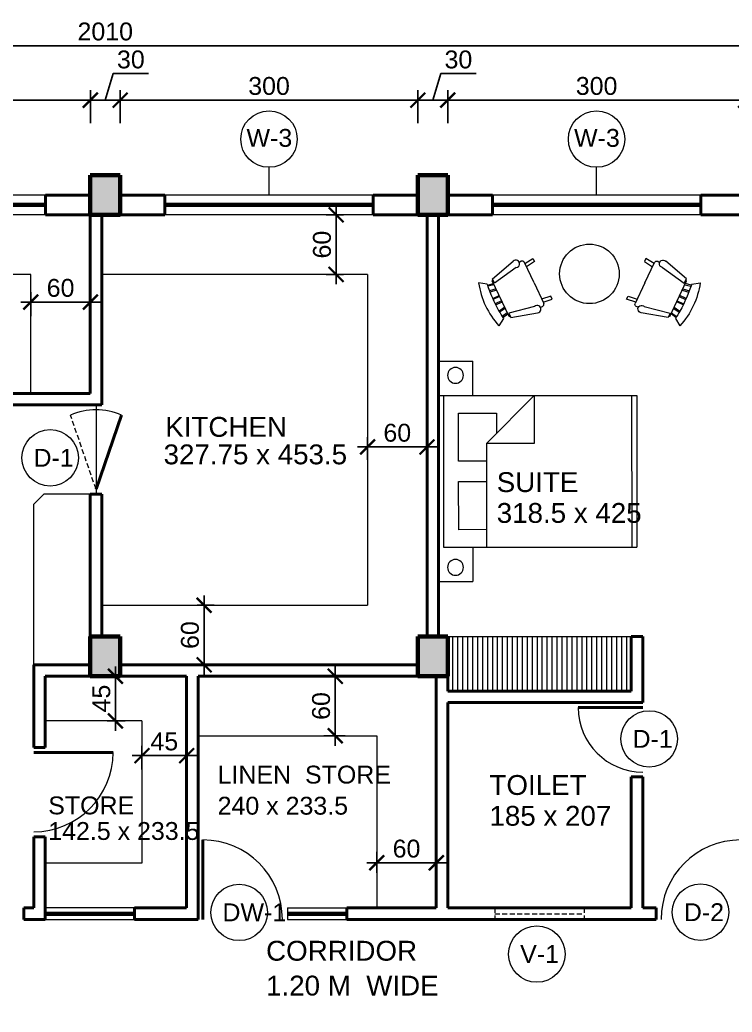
# Model space of a CAD drawing. Header units: millimetres. Extents: x -43527 to -16485, y 19062 to 36467.
# Drawn here: x -30175 to -29458, y 33176 to 34176 of the extents above; entities that cross this region are included whole.
import ezdxf

# ---------------------------------------------------------------- set-up
doc = ezdxf.new("R2010")
doc.units = ezdxf.units.MM
doc.header["$LTSCALE"] = 10
doc.header["$PDMODE"] = 35
doc.linetypes.add('DASHED', pattern=[0.75, 0.5, -0.25])
for name, color, linetype, lineweight in [('door', 30, 'Continuous', 15), ('elevation', 2, 'Continuous', 20), ('fur', 13, 'Continuous', 13), ('projection', 181, 'DASHED', 13), ('TEXT', 6, 'Continuous', 25), ('THI.', 5, 'Continuous', 60), ('THIN', 241, 'Continuous', 5), ('THIN-2', 54, 'Continuous', 9), ('WALL', 4, 'Continuous', 40)]:
    doc.layers.add(name, color=color, linetype=linetype, lineweight=lineweight)
doc.styles.get("Standard").update_dxf_attribs({"font": 'arial.ttf', "height": 18})
doc.dimstyles.new('ISO-25', dxfattribs={"dimtxt": 2.5, "dimasz": 15, "dimexe": 10, "dimexo": 30, "dimgap": 5, "dimtad": 1, "dimdsep": 46, "dimtxsty": 'Standard', "dimblk": 'ARCHTICK', "dimcen": 2.5, "dimdle": 10, "dimadec": 1, "dimazin": 0, "dimtfac": 1, "dimtmove": 0, "dimatfit": 3, "dimldrblk": 'OPEN90', "dimfxl": 1, "dimarcsym": 0})

# ---------------------------------------------------------------- blocks, each defined once
blk = doc.blocks.new('_ArchTick')
at = {"color": 0, "linetype": 'ByBlock', "const_width": 0.15}
blk.add_lwpolyline([(-0.5, -0.5), (0.5, 0.5)], dxfattribs=at)
blk = doc.blocks.new('*D265')
at = {"layer": 'Defpoints', "color": 0, "transparency": 16777216}
for p in [(-29084.4, 34150.1), (-31094.4, 34057.8), (-29084.4, 34057.8)]:
    blk.add_point(p, dxfattribs=at)
at = {"layer": 'TEXT', "color": 0, "lineweight": -2, "transparency": 16777216}
for p, q in [((-31094.4, 34087.8), (-31094.4, 34160.1)), ((-29084.4, 34087.8), (-29084.4, 34160.1)), ((-31104.4, 34150.1), (-29074.4, 34150.1))]:
    blk.add_line(p, q, dxfattribs=at)
at = {"layer": 'TEXT', "color": 0, "lineweight": -2, "transparency": 16777216, "xscale": 15, "yscale": 15, "zscale": 15, "rotation": 180}
blk.add_blockref('_ArchTick', (-31094.4, 34150.1), dxfattribs=at)
at = {"layer": 'TEXT', "color": 0, "lineweight": -2, "transparency": 16777216, "xscale": 15, "yscale": 15, "zscale": 15}
blk.add_blockref('_ArchTick', (-29084.4, 34150.1), dxfattribs=at)
at = {"layer": 'TEXT', "color": 0, "transparency": 16777216, "insert": (-30089.4, 34164.3), "char_height": 18, "attachment_point": 5}
blk.add_mtext('2010', dxfattribs=at)
blk = doc.blocks.new('_Open90')
at = {"color": 0, "linetype": 'ByBlock', "lineweight": -2}
for p, q in [((0, 0), (-1, 0)), ((-0.5, 0.5), (0, 0)), ((0, 0), (-0.5, -0.5))]:
    blk.add_line(p, q, dxfattribs=at)
blk = doc.blocks.new('BED')
at = {"layer": 'fur'}
for p, q in [((-21049, 22212.3), (-21083.7, 22212.3)), ((-21083.7, 22177.8), (-21083.7, 22212.3)), ((-21054.1, 22024.9), (-21249, 22024.9)), ((-21083.7, 22025), (-21083.7, 21990.4)), ((-21049, 21990.4), (-21083.7, 21990.4))]:
    blk.add_line(p, q, dxfattribs=at)
at = {"layer": 'fur', "lineweight": 20}
for p, q in [((-21049.1, 21990.4), (-21049, 22212.3)), ((-21049, 22177.7), (-21249, 22177.8)), ((-21249, 22177.8), (-21249, 22024.9)), ((-21244, 22024.9), (-21243.9, 22177.8)), ((-21145.5, 22177.8), (-21097.3, 22129.5)), ((-21145.5, 22177.8), (-21145.5, 22129.5)), ((-21054.1, 22177.7), (-21054.1, 22024.9)), ((-21069.3, 22160), (-21107.4, 22160)), ((-21107.4, 22160), (-21107.4, 22139.7)), ((-21069.3, 22111.5), (-21069.3, 22160)), ((-21145.5, 22129.5), (-21097.3, 22129.5)), ((-21097.3, 22129.5), (-21097.3, 22024.9)), ((-21097.3, 22111.5), (-21069.3, 22111.5)), ((-21069.3, 22091.1), (-21097.3, 22091.2)), ((-21069.4, 22042.6), (-21069.3, 22091.1)), ((-21097.3, 22042.7), (-21069.4, 22042.6))]:
    blk.add_line(p, q, dxfattribs=at)
for centre in [(-21066.2, 22198.1), (-21066.2, 22004.6)]:
    blk.add_circle(centre, 8, dxfattribs=at)
blk = doc.blocks.new('*D309')
at = {"layer": 'Defpoints', "color": 0, "transparency": 16777216}
for p in [(-29444.4, 34095.2), (-29744.4, 34041.9), (-29444.4, 34041.9)]:
    blk.add_point(p, dxfattribs=at)
at = {"layer": 'TEXT', "color": 0, "lineweight": -2, "transparency": 16777216}
for p, q in [((-29744.4, 34071.9), (-29744.4, 34105.2)), ((-29444.4, 34071.9), (-29444.4, 34105.2)), ((-29754.4, 34095.2), (-29434.4, 34095.2))]:
    blk.add_line(p, q, dxfattribs=at)
at = {"layer": 'TEXT', "color": 0, "lineweight": -2, "transparency": 16777216, "xscale": 15, "yscale": 15, "zscale": 15, "rotation": 180}
blk.add_blockref('_ArchTick', (-29744.4, 34095.2), dxfattribs=at)
at = {"layer": 'TEXT', "color": 0, "lineweight": -2, "transparency": 16777216, "xscale": 15, "yscale": 15, "zscale": 15}
blk.add_blockref('_ArchTick', (-29444.4, 34095.2), dxfattribs=at)
at = {"layer": 'TEXT', "color": 0, "transparency": 16777216, "insert": (-29594.4, 34109.4), "char_height": 18, "attachment_point": 5}
blk.add_mtext('300', dxfattribs=at)
blk = doc.blocks.new('*D264')
at = {"layer": 'Defpoints', "color": 0, "transparency": 16777216}
for p in [(-30104.4, 34095.2), (-30404.4, 34041.9), (-30104.4, 34041.9)]:
    blk.add_point(p, dxfattribs=at)
at = {"layer": 'TEXT', "color": 0, "lineweight": -2, "transparency": 16777216}
for p, q in [((-30404.4, 34071.9), (-30404.4, 34105.2)), ((-30104.4, 34071.9), (-30104.4, 34105.2)), ((-30414.4, 34095.2), (-30094.4, 34095.2))]:
    blk.add_line(p, q, dxfattribs=at)
at = {"layer": 'TEXT', "color": 0, "lineweight": -2, "transparency": 16777216, "xscale": 15, "yscale": 15, "zscale": 15, "rotation": 180}
blk.add_blockref('_ArchTick', (-30404.4, 34095.2), dxfattribs=at)
at = {"layer": 'TEXT', "color": 0, "lineweight": -2, "transparency": 16777216, "xscale": 15, "yscale": 15, "zscale": 15}
blk.add_blockref('_ArchTick', (-30104.4, 34095.2), dxfattribs=at)
at = {"layer": 'TEXT', "color": 0, "transparency": 16777216, "insert": (-30254.4, 34109.4), "char_height": 18, "attachment_point": 5}
blk.add_mtext('300', dxfattribs=at)
blk = doc.blocks.new('CHAIR_ROCKING')
at = {"linetype": 'Continuous'}
for p, q in [((-8, -4.5), (-10, -1.5)), ((-4, -7), (-4.40532, -4.16272)), ((-1.5, -4.05012), (-1.5, -7)), ((-1, -7), (-1, -4.05012)), ((1, -7), (1, -4.04655)), ((1.5, -4.05012), (1.5, -7)), ((8, -4.5), (10, -1.5)), ((-9, -7.5), (-12, -18.49999)), ((-7, -7.5), (-9, -7.5)), ((-9, -18.49999), (-7, -7.5)), ((-8.23428, -6.99939), (-8.3093, -7.47958)), ((-8.23041, -7), (8.23915, -7)), ((-7.5, -4.5), (-7, -7)), ((-6.5, -7), (-7.02225, -4.43)), ((-4.5, -7), (-4.96674, -4.19951)), ((4, -7), (4.40187, -4.18694)), ((4.5, -7), (4.96761, -4.19437)), ((6.5, -7), (7, -4.4057)), ((7.5, -4.5), (7, -7)), ((7, -7.5), (9, -7.5)), ((9, -18.49999), (7, -7.5)), ((8.31071, -7.48854), (8.23449, -7.00073)), ((9, -7.5), (12, -18.49999)), ((-10.36644, -20.64523), (-10.5, -21.49999)), ((10.5, -21.49999), (10.3575, -20.58798)), ((-9, -22.49999), (-9.5, -26.49999)), ((0, -22.49999), (-9.5, -22.49999)), ((-8, -26.49999), (-7.5, -22.49999)), ((0, -22.49999), (9.5, -22.49999)), ((8, -26.49999), (7.5, -22.49999)), ((9, -22.49999), (9.5, -26.49999)), ((-9.5, -26.49999), (-8, -26.49999)), ((9.5, -26.49999), (8, -26.49999))]:
    blk.add_line(p, q, dxfattribs=at)
for centre, radius, start, end in [((0, -34.08333), 34.08333, 72.93847, 107.0615), ((0, -68.25004), 64.25, 93.92211, 97.15267), ((0, -68.25004), 64.25, 82.84733, 93.92211), ((-10.5, -18.99999), 1.58114, 161.5651, 18.43495), ((10.5, -18.99999), 1.58114, 161.5651, 18.43495), ((-9.5, -21.49999), 1, 180, 270), ((9.5, -21.49999), 1, 270, 0)]:
    blk.add_arc(centre, radius, start, end, dxfattribs=at)
blk = doc.blocks.new('*D308')
at = {"layer": 'Defpoints', "color": 0, "transparency": 16777216}
for p in [(-29744.4, 34095.2), (-29774.4, 34041.9), (-29744.4, 34041.9)]:
    blk.add_point(p, dxfattribs=at)
at = {"layer": 'TEXT', "color": 0, "lineweight": -2, "transparency": 16777216}
for p, q in [((-29759.4, 34095.2), (-29751.4, 34121.9)), ((-29751.4, 34121.9), (-29715.7, 34121.9)), ((-29774.4, 34071.9), (-29774.4, 34105.2)), ((-29744.4, 34071.9), (-29744.4, 34105.2)), ((-29784.4, 34095.2), (-29734.4, 34095.2))]:
    blk.add_line(p, q, dxfattribs=at)
at = {"layer": 'TEXT', "color": 0, "lineweight": -2, "transparency": 16777216, "xscale": 15, "yscale": 15, "zscale": 15, "rotation": 180}
blk.add_blockref('_ArchTick', (-29774.4, 34095.2), dxfattribs=at)
at = {"layer": 'TEXT', "color": 0, "lineweight": -2, "transparency": 16777216, "xscale": 15, "yscale": 15, "zscale": 15}
blk.add_blockref('_ArchTick', (-29744.4, 34095.2), dxfattribs=at)
at = {"layer": 'TEXT', "color": 0, "transparency": 16777216, "insert": (-29733.6, 34136.1), "char_height": 18, "attachment_point": 5}
blk.add_mtext('30', dxfattribs=at)
blk = doc.blocks.new('*D307')
at = {"layer": 'Defpoints', "color": 0, "transparency": 16777216}
for p in [(-29774.4, 34095.2), (-30074.4, 34041.9), (-29774.4, 34041.9)]:
    blk.add_point(p, dxfattribs=at)
at = {"layer": 'TEXT', "color": 0, "lineweight": -2, "transparency": 16777216}
for p, q in [((-30074.4, 34071.9), (-30074.4, 34105.2)), ((-29774.4, 34071.9), (-29774.4, 34105.2)), ((-30084.4, 34095.2), (-29764.4, 34095.2))]:
    blk.add_line(p, q, dxfattribs=at)
at = {"layer": 'TEXT', "color": 0, "lineweight": -2, "transparency": 16777216, "xscale": 15, "yscale": 15, "zscale": 15, "rotation": 180}
blk.add_blockref('_ArchTick', (-30074.4, 34095.2), dxfattribs=at)
at = {"layer": 'TEXT', "color": 0, "lineweight": -2, "transparency": 16777216, "xscale": 15, "yscale": 15, "zscale": 15}
blk.add_blockref('_ArchTick', (-29774.4, 34095.2), dxfattribs=at)
at = {"layer": 'TEXT', "color": 0, "transparency": 16777216, "insert": (-29924.4, 34109.4), "char_height": 18, "attachment_point": 5}
blk.add_mtext('300', dxfattribs=at)
blk = doc.blocks.new('*D306')
at = {"layer": 'Defpoints', "color": 0, "transparency": 16777216}
for p in [(-30074.4, 34095.2), (-30104.4, 34041.9), (-30074.4, 34041.9)]:
    blk.add_point(p, dxfattribs=at)
at = {"layer": 'TEXT', "color": 0, "lineweight": -2, "transparency": 16777216}
for p, q in [((-30089.4, 34095.2), (-30081.4, 34121.9)), ((-30081.4, 34121.9), (-30045.7, 34121.9)), ((-30104.4, 34071.9), (-30104.4, 34105.2)), ((-30074.4, 34071.9), (-30074.4, 34105.2)), ((-30114.4, 34095.2), (-30064.4, 34095.2))]:
    blk.add_line(p, q, dxfattribs=at)
at = {"layer": 'TEXT', "color": 0, "lineweight": -2, "transparency": 16777216, "xscale": 15, "yscale": 15, "zscale": 15, "rotation": 180}
blk.add_blockref('_ArchTick', (-30104.4, 34095.2), dxfattribs=at)
at = {"layer": 'TEXT', "color": 0, "lineweight": -2, "transparency": 16777216, "xscale": 15, "yscale": 15, "zscale": 15}
blk.add_blockref('_ArchTick', (-30074.4, 34095.2), dxfattribs=at)
at = {"layer": 'TEXT', "color": 0, "transparency": 16777216, "insert": (-30063.6, 34136.1), "char_height": 18, "attachment_point": 5}
blk.add_mtext('30', dxfattribs=at)
blk = doc.blocks.new('*D310')
at = {"layer": 'Defpoints', "color": 0, "transparency": 16777216}
for p in [(-29819.4, 33979.6), (-29856.8, 33919.6), (-29819.4, 33919.6)]:
    blk.add_point(p, dxfattribs=at)
at = {"layer": 'elevation', "color": 0, "lineweight": -2, "transparency": 16777216}
for p, q in [((-29856.8, 33989.6), (-29856.8, 33909.6)), ((-29849.4, 33979.6), (-29866.8, 33979.6)), ((-29849.4, 33919.6), (-29866.8, 33919.6))]:
    blk.add_line(p, q, dxfattribs=at)
at = {"layer": 'elevation', "color": 0, "lineweight": -2, "transparency": 16777216, "xscale": 15, "yscale": 15, "zscale": 15}
for p, rotation in [((-29856.8, 33979.6), 90), ((-29856.8, 33919.6), 270)]:
    blk.add_blockref('_ArchTick', p, dxfattribs=dict(at, rotation=rotation))
at = {"layer": 'elevation', "color": 0, "transparency": 16777216, "insert": (-29871, 33949.6), "char_height": 18, "attachment_point": 5, "rotation": 90}
blk.add_mtext('60', dxfattribs=at)
blk = doc.blocks.new('*D311')
at = {"layer": 'Defpoints', "color": 0, "transparency": 16777216}
for p in [(-29765.2, 33745.7), (-29825.2, 33702.8), (-29765.2, 33702.8)]:
    blk.add_point(p, dxfattribs=at)
at = {"layer": 'elevation', "color": 0, "lineweight": -2, "transparency": 16777216}
for p, q in [((-29825.2, 33732.8), (-29825.2, 33755.7)), ((-29765.2, 33732.8), (-29765.2, 33755.7)), ((-29835.2, 33745.7), (-29755.2, 33745.7))]:
    blk.add_line(p, q, dxfattribs=at)
at = {"layer": 'elevation', "color": 0, "lineweight": -2, "transparency": 16777216, "xscale": 15, "yscale": 15, "zscale": 15, "rotation": 180}
blk.add_blockref('_ArchTick', (-29825.2, 33745.7), dxfattribs=at)
at = {"layer": 'elevation', "color": 0, "lineweight": -2, "transparency": 16777216, "xscale": 15, "yscale": 15, "zscale": 15}
blk.add_blockref('_ArchTick', (-29765.2, 33745.7), dxfattribs=at)
at = {"layer": 'elevation', "color": 0, "transparency": 16777216, "insert": (-29795.2, 33759.9), "char_height": 18, "attachment_point": 5}
blk.add_mtext('60', dxfattribs=at)
blk = doc.blocks.new('*D312')
at = {"layer": 'Defpoints', "color": 0, "transparency": 16777216}
for p in [(-30007.4, 33434.6), (-30052.4, 33390.6), (-30007.4, 33390.6)]:
    blk.add_point(p, dxfattribs=at)
at = {"layer": 'elevation', "color": 0, "lineweight": -2, "transparency": 16777216}
for p, q in [((-30052.4, 33420.6), (-30052.4, 33444.6)), ((-30007.4, 33420.6), (-30007.4, 33444.6)), ((-30062.4, 33434.6), (-29997.4, 33434.6))]:
    blk.add_line(p, q, dxfattribs=at)
at = {"layer": 'elevation', "color": 0, "lineweight": -2, "transparency": 16777216, "xscale": 15, "yscale": 15, "zscale": 15, "rotation": 180}
blk.add_blockref('_ArchTick', (-30052.4, 33434.6), dxfattribs=at)
at = {"layer": 'elevation', "color": 0, "lineweight": -2, "transparency": 16777216, "xscale": 15, "yscale": 15, "zscale": 15}
blk.add_blockref('_ArchTick', (-30007.4, 33434.6), dxfattribs=at)
at = {"layer": 'elevation', "color": 0, "transparency": 16777216, "insert": (-30029.9, 33448.8), "char_height": 18, "attachment_point": 5}
blk.add_mtext('45', dxfattribs=at)
blk = doc.blocks.new('*D313')
at = {"layer": 'Defpoints', "color": 0, "transparency": 16777216}
for p in [(-29899.2, 33514.6), (-29857.7, 33514.6), (-29899.2, 33454.6)]:
    blk.add_point(p, dxfattribs=at)
at = {"layer": 'elevation', "color": 0, "lineweight": -2, "transparency": 16777216}
for p, q in [((-29857.7, 33444.6), (-29857.7, 33524.6)), ((-29869.2, 33514.6), (-29847.7, 33514.6)), ((-29869.2, 33454.6), (-29847.7, 33454.6))]:
    blk.add_line(p, q, dxfattribs=at)
at = {"layer": 'elevation', "color": 0, "lineweight": -2, "transparency": 16777216, "xscale": 15, "yscale": 15, "zscale": 15}
for p, rotation in [((-29857.7, 33514.6), 90), ((-29857.7, 33454.6), 270)]:
    blk.add_blockref('_ArchTick', p, dxfattribs=dict(at, rotation=rotation))
at = {"layer": 'elevation', "color": 0, "transparency": 16777216, "insert": (-29871.9, 33484.6), "char_height": 18, "attachment_point": 5, "rotation": 90}
blk.add_mtext('60', dxfattribs=at)
blk = doc.blocks.new('*D314')
at = {"layer": 'Defpoints', "color": 0, "transparency": 16777216}
for p in [(-29815.9, 33367.8), (-29755.9, 33367.8), (-29755.9, 33326.6)]:
    blk.add_point(p, dxfattribs=at)
at = {"layer": 'elevation', "color": 0, "lineweight": -2, "transparency": 16777216}
for p, q in [((-29815.9, 33337.8), (-29815.9, 33316.6)), ((-29755.9, 33337.8), (-29755.9, 33316.6)), ((-29825.9, 33326.6), (-29745.9, 33326.6))]:
    blk.add_line(p, q, dxfattribs=at)
at = {"layer": 'elevation', "color": 0, "lineweight": -2, "transparency": 16777216, "xscale": 15, "yscale": 15, "zscale": 15, "rotation": 180}
blk.add_blockref('_ArchTick', (-29815.9, 33326.6), dxfattribs=at)
at = {"layer": 'elevation', "color": 0, "lineweight": -2, "transparency": 16777216, "xscale": 15, "yscale": 15, "zscale": 15}
blk.add_blockref('_ArchTick', (-29755.9, 33326.6), dxfattribs=at)
at = {"layer": 'elevation', "color": 0, "transparency": 16777216, "insert": (-29785.9, 33340.8), "char_height": 18, "attachment_point": 5}
blk.add_mtext('60', dxfattribs=at)
blk = doc.blocks.new('*D315')
at = {"layer": 'Defpoints', "color": 0, "transparency": 16777216}
for p in [(-30117.6, 33514.6), (-30079.2, 33514.6), (-30117.6, 33469.6)]:
    blk.add_point(p, dxfattribs=at)
at = {"layer": 'elevation', "color": 0, "lineweight": -2, "transparency": 16777216}
for p, q in [((-30079.2, 33459.6), (-30079.2, 33524.6)), ((-30087.6, 33514.6), (-30069.2, 33514.6)), ((-30087.6, 33469.6), (-30069.2, 33469.6))]:
    blk.add_line(p, q, dxfattribs=at)
at = {"layer": 'elevation', "color": 0, "lineweight": -2, "transparency": 16777216, "xscale": 15, "yscale": 15, "zscale": 15}
for p, rotation in [((-30079.2, 33514.6), 90), ((-30079.2, 33469.6), 270)]:
    blk.add_blockref('_ArchTick', p, dxfattribs=dict(at, rotation=rotation))
at = {"layer": 'elevation', "color": 0, "transparency": 16777216, "insert": (-30093.3, 33492.1), "char_height": 18, "attachment_point": 5, "rotation": 90}
blk.add_mtext('45', dxfattribs=at)
blk = doc.blocks.new('*D316')
at = {"layer": 'Defpoints', "color": 0, "transparency": 16777216}
for p in [(-30026.9, 33586.1), (-30026.9, 33526.1), (-29989.8, 33526.1)]:
    blk.add_point(p, dxfattribs=at)
at = {"layer": 'elevation', "color": 0, "lineweight": -2, "transparency": 16777216}
for p, q in [((-29989.8, 33596.1), (-29989.8, 33516.1)), ((-29996.9, 33586.1), (-29979.8, 33586.1)), ((-29996.9, 33526.1), (-29979.8, 33526.1))]:
    blk.add_line(p, q, dxfattribs=at)
at = {"layer": 'elevation', "color": 0, "lineweight": -2, "transparency": 16777216, "xscale": 15, "yscale": 15, "zscale": 15}
for p, rotation in [((-29989.8, 33586.1), 90), ((-29989.8, 33526.1), 270)]:
    blk.add_blockref('_ArchTick', p, dxfattribs=dict(at, rotation=rotation))
at = {"layer": 'elevation', "color": 0, "transparency": 16777216, "insert": (-30004, 33556.1), "char_height": 18, "attachment_point": 5, "rotation": 90}
blk.add_mtext('60', dxfattribs=at)
blk = doc.blocks.new('*D318')
at = {"layer": 'Defpoints', "color": 0, "transparency": 16777216}
for p in [(-30104.4, 33891.7), (-30164.4, 33847.6), (-30104.4, 33847.6)]:
    blk.add_point(p, dxfattribs=at)
at = {"layer": 'elevation', "color": 0, "lineweight": -2, "transparency": 16777216}
for p, q in [((-30164.4, 33877.6), (-30164.4, 33901.7)), ((-30104.4, 33877.6), (-30104.4, 33901.7)), ((-30174.4, 33891.7), (-30094.4, 33891.7))]:
    blk.add_line(p, q, dxfattribs=at)
at = {"layer": 'elevation', "color": 0, "lineweight": -2, "transparency": 16777216, "xscale": 15, "yscale": 15, "zscale": 15, "rotation": 180}
blk.add_blockref('_ArchTick', (-30164.4, 33891.7), dxfattribs=at)
at = {"layer": 'elevation', "color": 0, "lineweight": -2, "transparency": 16777216, "xscale": 15, "yscale": 15, "zscale": 15}
blk.add_blockref('_ArchTick', (-30104.4, 33891.7), dxfattribs=at)
at = {"layer": 'elevation', "color": 0, "transparency": 16777216, "insert": (-30134.4, 33905.9), "char_height": 18, "attachment_point": 5}
blk.add_mtext('60', dxfattribs=at)

msp = doc.modelspace()

# ---------------------------------------------------------------- hatches: boundary and pattern name
at = {"layer": 'THIN'}
h = msp.add_hatch(color=256, dxfattribs=at)
h.paths.add_polyline_path([(-31064.429, 34019.587), (-31094.429, 34019.587), (-31094.429, 33979.587), (-31064.429, 33979.587)])
h.paths.add_polyline_path([(-30734.429, 34019.587), (-30764.429, 34019.587), (-30764.429, 33979.587), (-30734.429, 33979.587)])
h.paths.add_polyline_path([(-30404.429, 34019.587), (-30434.429, 34019.587), (-30434.429, 33979.587), (-30404.429, 33979.587)])
h.paths.add_polyline_path([(-30074.429, 34019.587), (-30104.429, 34019.587), (-30104.429, 33979.587), (-30074.429, 33979.587)])
h.paths.add_polyline_path([(-29744.429, 34019.587), (-29774.429, 34019.587), (-29774.429, 33979.587), (-29744.429, 33979.587)])
h.paths.add_polyline_path([(-29414.429, 34019.587), (-29444.429, 34019.587), (-29444.429, 33979.587), (-29414.429, 33979.587)])
h.paths.add_polyline_path([(-29084.429, 34019.587), (-29114.429, 34019.587), (-29114.429, 33979.587), (-29084.429, 33979.587)])
h.paths.add_polyline_path([(-28804.429, 33744.587), (-28844.429, 33744.587), (-28844.429, 33714.587), (-28804.429, 33714.587)])
h.paths.add_polyline_path([(-28804.429, 33544.587), (-28844.429, 33544.587), (-28844.429, 33514.587), (-28804.429, 33514.587)])
h.paths.add_polyline_path([(-29084.429, 33554.587), (-29114.429, 33554.587), (-29114.429, 33514.587), (-29084.429, 33514.587)])
h.paths.add_polyline_path([(-29414.429, 33554.587), (-29444.429, 33554.587), (-29444.429, 33514.587), (-29414.429, 33514.587)])
h.paths.add_polyline_path([(-29744.429, 33554.587), (-29774.429, 33554.587), (-29774.429, 33514.587), (-29744.429, 33514.587)])
h.paths.add_polyline_path([(-30074.429, 33554.587), (-30104.429, 33554.587), (-30104.429, 33514.587), (-30074.429, 33514.587)])
h.paths.add_polyline_path([(-30404.429, 33554.587), (-30434.429, 33554.587), (-30434.429, 33514.587), (-30404.429, 33514.587)])
h.paths.add_polyline_path([(-30734.429, 33554.587), (-30764.429, 33554.587), (-30764.429, 33514.587), (-30734.429, 33514.587)])
h.paths.add_polyline_path([(-31064.429, 33554.587), (-31094.429, 33554.587), (-31094.429, 33514.587), (-31064.429, 33514.587)])
h.paths.add_polyline_path([(-31064.429, 33149.587), (-31094.429, 33149.587), (-31094.429, 33109.587), (-31064.429, 33109.587)])
h.paths.add_polyline_path([(-30734.429, 33149.587), (-30764.429, 33149.587), (-30764.429, 33109.587), (-30734.429, 33109.587)])
h.paths.add_polyline_path([(-30404.429, 33149.587), (-30434.429, 33149.587), (-30434.429, 33109.587), (-30404.429, 33109.587)])
h.paths.add_polyline_path([(-30074.429, 33149.587), (-30104.429, 33149.587), (-30104.429, 33109.587), (-30074.429, 33109.587)])
h.paths.add_polyline_path([(-29744.429, 33149.587), (-29774.429, 33149.587), (-29774.429, 33109.587), (-29744.429, 33109.587)])
h.paths.add_polyline_path([(-29414.429, 33134.587, 1), (-29444.429, 33134.587, 1)])
h.paths.add_polyline_path([(-29084.429, 33149.587), (-29114.429, 33149.587), (-29114.429, 33109.587), (-29084.429, 33109.587)])
h.paths.add_polyline_path([(-28804.429, 33149.587), (-28844.429, 33149.587), (-28844.429, 33119.587), (-28804.429, 33119.587)])
h.paths.add_polyline_path([(-28804.429, 32949.587), (-28844.429, 32949.587), (-28844.429, 32919.587), (-28804.429, 32919.587)])
h.paths.add_polyline_path([(-29074.429, 32834.587), (-29114.429, 32834.587), (-29114.429, 32804.587), (-29074.429, 32804.587)])
h.paths.add_polyline_path([(-29414.429, 32834.587), (-29454.429, 32834.587), (-29454.429, 32804.587), (-29414.429, 32804.587)])
h.paths.add_polyline_path([(-29744.429, 32834.587), (-29784.429, 32834.587), (-29784.429, 32804.587), (-29744.429, 32804.587)])
h.paths.add_polyline_path([(-29744.429, 32384.587), (-29784.429, 32384.587), (-29784.429, 32354.587), (-29744.429, 32354.587)])
h.paths.add_polyline_path([(-29414.429, 32384.587), (-29454.429, 32384.587), (-29454.429, 32354.587), (-29414.429, 32354.587)])
h.paths.add_polyline_path([(-29074.429, 32384.587), (-29114.429, 32384.587), (-29114.429, 32354.587), (-29074.429, 32354.587)])

# ---------------------------------------------------------------- linework, layer by layer
at = {"layer": 'door'}
msp.add_line((-30098.679, 33788.087), (-30098.679, 33698.087), dxfattribs=at)
for centre in [(-29924.429, 34055.972), (-29594.429, 34055.972), (-30144.849, 33734.737), (-29541.376, 33451.469), (-29954.49, 33276.643), (-29489.701, 33276.812), (-29654.59, 33234.664)]:
    msp.add_circle(centre, 28.442, dxfattribs=at)
for centre, radius, start, end in [((-30098.679, 33718.087), 65, 66.631264, 113.368736), ((-29547.929, 33483.087), 65, 180, 270), ((-30161.429, 33437.837), 80, 270, 360), ((-29990.929, 33269.587), 80, 360, 90), ((-29449.429, 33269.587), 80, 90, 180)]:
    msp.add_arc(centre, radius, start, end, dxfattribs=at)
at = {"layer": 'elevation'}
for p, q in [((-30149.429, 33999.587), (-30359.429, 33999.587)), ((-29819.429, 33999.587), (-30029.429, 33999.587)), ((-29489.429, 33999.587), (-29699.429, 33999.587)), ((-30149.429, 33979.587), (-30359.429, 33979.587)), ((-29819.429, 33979.587), (-30029.429, 33979.587)), ((-29489.429, 33979.587), (-29699.429, 33979.587)), ((-30164.429, 33919.587), (-30332.929, 33919.587)), ((-30164.429, 33799.587), (-30164.429, 33919.587)), ((-29825.179, 33919.587), (-30092.929, 33919.587)), ((-29825.179, 33919.587), (-29825.179, 33586.087)), ((-30161.429, 33688.087), (-30151.429, 33698.087)), ((-30104.429, 33698.087), (-30151.429, 33698.087)), ((-30161.429, 33526.087), (-30161.429, 33688.087)), ((-30092.929, 33586.087), (-29825.179, 33586.087)), ((-29744.429, 33554.587), (-29559.429, 33554.587)), ((-29739.429, 33554.587), (-29739.429, 33499.587)), ((-29734.429, 33554.587), (-29734.429, 33499.587)), ((-29729.429, 33554.587), (-29729.429, 33499.587)), ((-29724.429, 33554.587), (-29724.429, 33499.587)), ((-29719.429, 33554.587), (-29719.429, 33499.587)), ((-29714.429, 33554.587), (-29714.429, 33499.587)), ((-29709.429, 33554.587), (-29709.429, 33499.587)), ((-29709.429, 33554.587), (-29709.429, 33499.587)), ((-29704.429, 33554.587), (-29704.429, 33499.587)), ((-29699.429, 33554.587), (-29699.429, 33499.587)), ((-29694.429, 33554.587), (-29694.429, 33499.587)), ((-29689.429, 33554.587), (-29689.429, 33499.587)), ((-29684.429, 33554.587), (-29684.429, 33499.587)), ((-29679.429, 33554.587), (-29679.429, 33499.587)), ((-29674.429, 33554.587), (-29674.429, 33499.587)), ((-29669.429, 33554.587), (-29669.429, 33499.587)), ((-29664.429, 33554.587), (-29664.429, 33499.587)), ((-29659.429, 33554.587), (-29659.429, 33499.587)), ((-29654.429, 33554.587), (-29654.429, 33499.587)), ((-29649.429, 33554.587), (-29649.429, 33499.587)), ((-29644.429, 33554.587), (-29644.429, 33499.587)), ((-29639.429, 33554.587), (-29639.429, 33499.587)), ((-29634.429, 33554.587), (-29634.429, 33499.587)), ((-29629.429, 33554.587), (-29629.429, 33499.587)), ((-29624.429, 33554.587), (-29624.429, 33499.587)), ((-29619.429, 33554.587), (-29619.429, 33499.587)), ((-29614.429, 33554.587), (-29614.429, 33499.587)), ((-29609.429, 33554.587), (-29609.429, 33499.587)), ((-29604.429, 33554.587), (-29604.429, 33499.587)), ((-29599.429, 33554.587), (-29599.429, 33499.587)), ((-29594.429, 33554.587), (-29594.429, 33499.587)), ((-29589.429, 33554.587), (-29589.429, 33499.587)), ((-29584.429, 33554.587), (-29584.429, 33499.587)), ((-29579.429, 33554.587), (-29579.429, 33499.587)), ((-29574.429, 33554.587), (-29574.429, 33499.587)), ((-29569.429, 33554.587), (-29569.429, 33499.587)), ((-29564.429, 33554.587), (-29564.429, 33499.587)), ((-30052.429, 33469.587), (-30149.929, 33469.587)), ((-30052.429, 33469.587), (-30052.429, 33326.087)), ((-29995.929, 33454.587), (-29815.929, 33454.587)), ((-29815.929, 33454.587), (-29815.929, 33281.087)), ((-30052.429, 33326.087), (-30149.929, 33326.087)), ((-30059.929, 33281.087), (-30149.929, 33281.087)), ((-29905.929, 33281.087), (-29905.929, 33269.587)), ((-29905.929, 33281.087), (-29845.929, 33281.087)), ((-30149.929, 33269.587), (-30059.929, 33269.587)), ((-29905.929, 33269.587), (-29845.929, 33269.587))]:
    msp.add_line(p, q, dxfattribs=at)
at = {"layer": 'fur'}
msp.add_circle((-29601.606, 33920.158), 30, dxfattribs=at)
at = {"layer": 'projection'}
for p, q in [((-30098.679, 33703.087), (-30124.461, 33777.755)), ((-29696.929, 33281.087), (-29696.929, 33269.587)), ((-29696.929, 33275.337), (-29606.929, 33275.337)), ((-29606.929, 33281.087), (-29606.929, 33269.587))]:
    msp.add_line(p, q, dxfattribs=at)
at = {"layer": 'THI.'}
for p, q in [((-30104.429, 34019.587), (-30104.429, 33979.587)), ((-30104.429, 34019.587), (-30074.429, 34019.587)), ((-30074.429, 34019.587), (-30074.429, 33979.587)), ((-29774.429, 34019.587), (-29774.429, 33979.587)), ((-29744.429, 34019.587), (-29774.429, 34019.587)), ((-29744.429, 34019.587), (-29744.429, 33979.587)), ((-30359.429, 33989.587), (-30149.429, 33989.587)), ((-30029.429, 33989.587), (-29819.429, 33989.587)), ((-29699.429, 33989.587), (-29489.429, 33989.587)), ((-30104.429, 33979.587), (-30074.429, 33979.587)), ((-29744.429, 33979.587), (-29774.429, 33979.587)), ((-30104.429, 33554.587), (-30074.429, 33554.587)), ((-30104.429, 33554.587), (-30104.429, 33514.587)), ((-30074.429, 33554.587), (-30074.429, 33514.587)), ((-29774.429, 33554.587), (-29774.429, 33514.587)), ((-29744.429, 33554.587), (-29774.429, 33554.587)), ((-29744.429, 33554.587), (-29744.429, 33514.587)), ((-29744.429, 33554.587), (-29744.429, 33514.587)), ((-30104.429, 33514.587), (-30074.429, 33514.587)), ((-29744.429, 33514.587), (-29774.429, 33514.587)), ((-30149.929, 33275.337), (-30059.929, 33275.337)), ((-29845.929, 33275.337), (-29905.929, 33275.337))]:
    msp.add_line(p, q, dxfattribs=at)
at = {"layer": 'THIN-2'}
for p, q in [((-29924.429, 33999.587), (-29924.429, 34027.53)), ((-29594.429, 33999.587), (-29594.429, 34027.53))]:
    msp.add_line(p, q, dxfattribs=at)
at = {"layer": 'WALL'}
for p, q in [((-30104.429, 33999.587), (-30149.429, 33999.587)), ((-30149.429, 33999.587), (-30149.429, 33979.587)), ((-30029.429, 33999.587), (-30074.429, 33999.587)), ((-30029.429, 33999.587), (-30029.429, 33979.587)), ((-29819.429, 33999.587), (-29819.429, 33979.587)), ((-29774.429, 33999.587), (-29819.429, 33999.587)), ((-29699.429, 33999.587), (-29744.429, 33999.587)), ((-29699.429, 33999.587), (-29699.429, 33979.587)), ((-29444.429, 33999.587), (-29489.429, 33999.587)), ((-29489.429, 33999.587), (-29489.429, 33979.587)), ((-30104.429, 33979.587), (-30149.429, 33979.587)), ((-30104.429, 33799.587), (-30104.429, 33979.587)), ((-30092.929, 33788.087), (-30092.929, 33979.587)), ((-30029.429, 33979.587), (-30074.429, 33979.587)), ((-29774.429, 33979.587), (-29819.429, 33979.587)), ((-29765.179, 33979.587), (-29765.179, 33554.587)), ((-29753.679, 33979.587), (-29753.679, 33554.587)), ((-29699.429, 33979.587), (-29744.429, 33979.587)), ((-29444.429, 33979.587), (-29489.429, 33979.587)), ((-30104.429, 33799.587), (-30218.679, 33799.587)), ((-30218.679, 33788.087), (-30092.929, 33788.087)), ((-30098.679, 33703.087), (-30072.897, 33777.755)), ((-30104.429, 33698.087), (-30092.929, 33698.087)), ((-30104.429, 33554.587), (-30104.429, 33698.087)), ((-30092.929, 33698.087), (-30092.929, 33554.587)), ((-29559.429, 33554.587), (-29559.429, 33499.587)), ((-29559.429, 33554.587), (-29547.929, 33554.587)), ((-29547.929, 33554.587), (-29547.929, 33488.087)), ((-30161.429, 33526.087), (-30104.429, 33526.087)), ((-30161.429, 33526.087), (-30161.429, 33442.837)), ((-30074.429, 33526.087), (-29774.429, 33526.087)), ((-30104.429, 33514.587), (-30149.929, 33514.587)), ((-30149.929, 33514.587), (-30149.929, 33442.837)), ((-30074.429, 33514.587), (-30007.429, 33514.587)), ((-30007.429, 33514.587), (-30007.429, 33281.087)), ((-29995.929, 33514.587), (-29995.929, 33269.587)), ((-29995.929, 33514.587), (-29774.429, 33514.587)), ((-29755.929, 33514.587), (-29755.929, 33281.087)), ((-29744.429, 33514.587), (-29744.429, 33499.587)), ((-29744.429, 33499.587), (-29559.429, 33499.587)), ((-29744.429, 33488.087), (-29547.929, 33488.087)), ((-29744.429, 33488.087), (-29744.429, 33281.087)), ((-29612.929, 33483.087), (-29547.929, 33483.087)), ((-30161.429, 33442.837), (-30149.929, 33442.837)), ((-30081.429, 33437.837), (-30161.429, 33437.837)), ((-29559.429, 33413.087), (-29559.429, 33281.087)), ((-29559.429, 33413.087), (-29547.929, 33413.087)), ((-29547.929, 33413.087), (-29547.929, 33281.087)), ((-30161.429, 33352.837), (-30149.929, 33352.837)), ((-30161.429, 33352.837), (-30161.429, 33281.087)), ((-30149.929, 33352.837), (-30149.929, 33281.087)), ((-29990.929, 33349.587), (-29990.929, 33269.587)), ((-30171.429, 33281.087), (-30171.429, 33269.587)), ((-30171.429, 33281.087), (-30161.429, 33281.087)), ((-30149.929, 33281.087), (-30149.929, 33281.087)), ((-30149.929, 33281.087), (-30149.929, 33269.587)), ((-30007.429, 33281.087), (-30059.929, 33281.087)), ((-30059.929, 33281.087), (-30059.929, 33269.587)), ((-29845.929, 33281.087), (-29755.929, 33281.087)), ((-29845.929, 33281.087), (-29845.929, 33269.587)), ((-29755.929, 33281.087), (-29829.804, 33281.087)), ((-29744.429, 33281.087), (-29559.429, 33281.087)), ((-29547.929, 33281.087), (-29534.429, 33281.087)), ((-29534.429, 33281.087), (-29534.429, 33269.587)), ((-30171.429, 33269.587), (-30149.929, 33269.587)), ((-29995.929, 33269.587), (-30059.929, 33269.587)), ((-29751.304, 33269.587), (-29845.929, 33269.587)), ((-29829.804, 33269.587), (-29534.429, 33269.587)), ((-29723.679, 33269.587), (-29765.179, 33269.587))]:
    msp.add_line(p, q, dxfattribs=at)

# ---------------------------------------------------------------- block references
at = {"layer": 'door', "xscale": -1, "rotation": 359.999999999986}
msp.add_blockref('BED', (-50802.701, 11619.723), dxfattribs=at)
at = {"layer": 'fur'}
for p, xscale, yscale, zscale, rotation in [((-29706.261, 33887.938), 2.400000000002005, 2.400000000002005, 2.400000000002005, 115.3126618784897), ((-29496.95, 33887.938), -2.400000000002005, 2.400000000001455, 2.4, 244.6873381215384)]:
    msp.add_blockref('CHAIR_ROCKING', p, dxfattribs=dict(at, xscale=xscale, yscale=yscale, zscale=zscale, rotation=rotation))

# ---------------------------------------------------------------- texts
at = {"layer": 'elevation'}
for s, p in [('W-3', (-29947.099, 34048.155)), ('W-3', (-29617.099, 34048.155)), ('D-1', (-30161.678, 33725.754)), ('D-1', (-29558.205, 33442.486)), ('DW-1', (-29971.319, 33267.66)), ('D-2', (-29506.531, 33267.829)), ('V-1', (-29671.419, 33225.681))]:
    msp.add_text(s, height=18, dxfattribs=at).set_placement(p)
at = {"layer": 'TEXT'}
for s, height, p in [('KITCHEN', 20, (-30028.963, 33755.924)), ('327.75 x 453.5', 20, (-30030.609, 33728.209)), ('SUITE', 20, (-29695.014, 33700.247)), ('318.5 x 425', 20, (-29695.014, 33669.194)), ('LINEN  STORE', 18, (-29976.197, 33406.49)), ('TOILET', 20, (-29702.315, 33395.024)), ('STORE', 18, (-30146.848, 33375.423)), ('240 x 233.5', 18, (-29976.197, 33375.134)), ('185 x 207', 20, (-29702.315, 33363.971)), ('142.5 x 233.5', 18, (-30146.848, 33349.653)), ('CORRIDOR', 20, (-29927.382, 33227.965)), ('1.20 M  WIDE', 20, (-29927.382, 33192.862))]:
    msp.add_text(s, height=height, dxfattribs=at).set_placement(p)

# ---------------------------------------------------------------- dimensions: what is measured, and where the dimension line sits
at = {"layer": 'elevation'}
for base, p1, p2, picture, middle in [((-29856.82, 33919.587), (-29819.429, 33979.587), (-29819.429, 33919.587), '*D310', (-29871.01, 33949.587)), ((-29989.761, 33526.087), (-30026.896, 33586.087), (-30026.896, 33526.087), '*D316', (-30003.951, 33556.087)), ((-30079.16, 33514.587), (-30117.579, 33469.587), (-30117.579, 33514.587), '*D315', (-30093.313, 33492.087)), ((-29857.746, 33514.587), (-29899.198, 33454.587), (-29899.198, 33514.587), '*D313', (-29871.936, 33484.587))]:
    dim = msp.add_linear_dim(base=base, p1=p1, p2=p2, angle=90, dimstyle='ISO-25', dxfattribs=at)
    dim.commit()
    dim.dimension.update_dxf_attribs({"geometry": picture, "text_midpoint": middle})
for base, p1, p2, picture, middle in [((-30104.429, 33891.693), (-30164.429, 33847.63), (-30104.429, 33847.63), '*D318', (-30134.429, 33905.884)), ((-29765.179, 33745.747), (-29825.179, 33702.76), (-29765.179, 33702.76), '*D311', (-29795.179, 33759.937)), ((-30007.429, 33434.648), (-30052.429, 33390.575), (-30007.429, 33390.575), '*D312', (-30029.929, 33448.802)), ((-29755.929, 33326.61), (-29815.929, 33367.837), (-29755.929, 33367.837), '*D314', (-29785.929, 33340.8))]:
    dim = msp.add_linear_dim(base=base, p1=p1, p2=p2, dimstyle='ISO-25', dxfattribs=at)
    dim.commit()
    dim.dimension.update_dxf_attribs({"geometry": picture, "text_midpoint": middle})
at = {"layer": 'TEXT'}
for base, p1, p2, picture, middle in [((-29084.429, 34150.129), (-31094.429, 34057.833), (-29084.429, 34057.833), '*D265', (-30089.429, 34164.319)), ((-30074.429, 34095.25), (-30104.429, 34041.897), (-30074.429, 34041.897), '*D306', (-30076.42, 34136.143)), ((-29744.429, 34095.25), (-29774.429, 34041.897), (-29744.429, 34041.897), '*D308', (-29746.42, 34136.143)), ((-30104.429, 34095.25), (-30404.429, 34041.897), (-30104.429, 34041.897), '*D264', (-30254.429, 34109.446)), ((-29774.429, 34095.25), (-30074.429, 34041.897), (-29774.429, 34041.897), '*D307', (-29924.429, 34109.446)), ((-29444.429, 34095.25), (-29744.429, 34041.897), (-29444.429, 34041.897), '*D309', (-29594.429, 34109.446))]:
    dim = msp.add_linear_dim(base=base, p1=p1, p2=p2, dimstyle='ISO-25', override={"dimtmove": 1}, dxfattribs=at)
    dim.commit()
    dim.dimension.update_dxf_attribs({"geometry": picture, "text_midpoint": middle})

doc.saveas('drawing.dxf')
